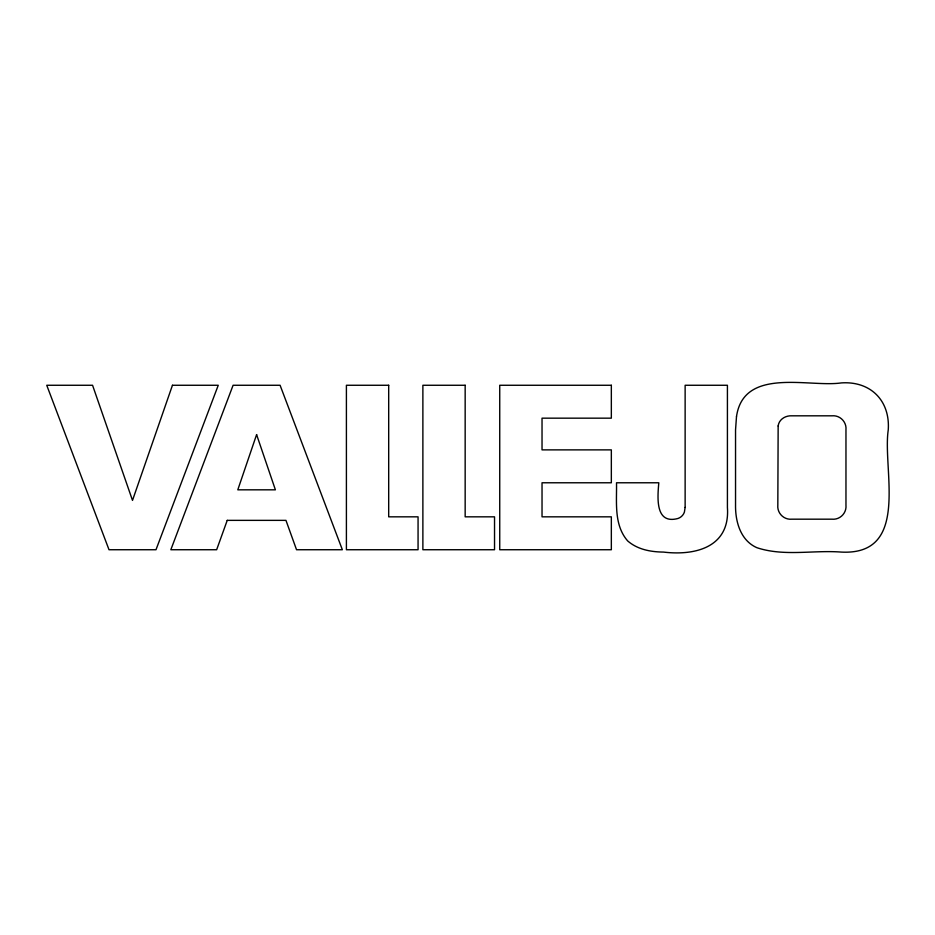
<?xml version="1.0" encoding="UTF-8"?>
<svg xmlns="http://www.w3.org/2000/svg" width="935" height="935" viewBox="0 0 935 935"><rect width="100%" height="100%" fill="white"/><g stroke="black" fill="none" stroke-linecap="round" stroke-linejoin="round"><path stroke-width="1.4" d="M685.133 507.436L684.397 512.123A10.25 10.25 0 0 1 678.015 518.469C654.967 524.745 657.539 497.478 658.801 482.776L616.516 482.776C616.866 502.364 613.711 524.897 627.665 540.921C637.553 549.558 650.748 551.942 663.499 552.082C695.804 555.951 730.247 546.917 727.418 507.436L727.418 385.267L685.133 385.267L685.133 507.436M736.488 416.671L735.541 429.913L735.541 505.087C735.296 521.636 740.508 540.57 756.988 547.735C784.103 556.676 813.345 549.92 841.266 552.082C910.713 555.694 882.266 469.721 888.25 429.913C890.272 400.647 870.543 380.872 841.266 382.918C809.067 387.593 743.641 366.602 736.488 416.671M778.154 425.963L777.826 505.087C776.985 513.14 783.881 520.035 791.922 519.182L831.869 519.182C839.91 520.035 846.806 513.14 845.965 505.087L845.965 429.913C846.806 421.86 839.91 414.965 831.869 415.818L791.922 415.818C785.599 415.409 778.972 419.289 778.154 425.963M256.599 434.611L237.794 489.823L275.393 489.823L256.599 434.611M172.449 385.267L132.501 500.389L92.565 385.267L46.75 385.267L109.009 549.733L155.993 549.733L218.252 385.267L172.449 385.267M227.228 520.363L216.651 549.733L170.836 549.733L233.095 385.267L280.091 385.267L342.35 549.733L296.535 549.733L285.958 520.363L227.228 520.363M388.691 385.267L346.406 385.267L346.406 549.733L418.062 549.733L418.062 516.833L388.691 516.833L388.691 385.267M465.162 385.267L422.877 385.267L422.877 549.733L494.533 549.733L494.533 516.833L465.162 516.833L465.162 385.267M611.338 385.267L499.734 385.267L499.734 549.733L611.338 549.733L611.338 516.833L542.031 516.833L542.031 482.776L611.338 482.776L611.338 449.875L542.031 449.875L542.031 418.167L611.338 418.167L611.338 385.267"/></g></svg>
